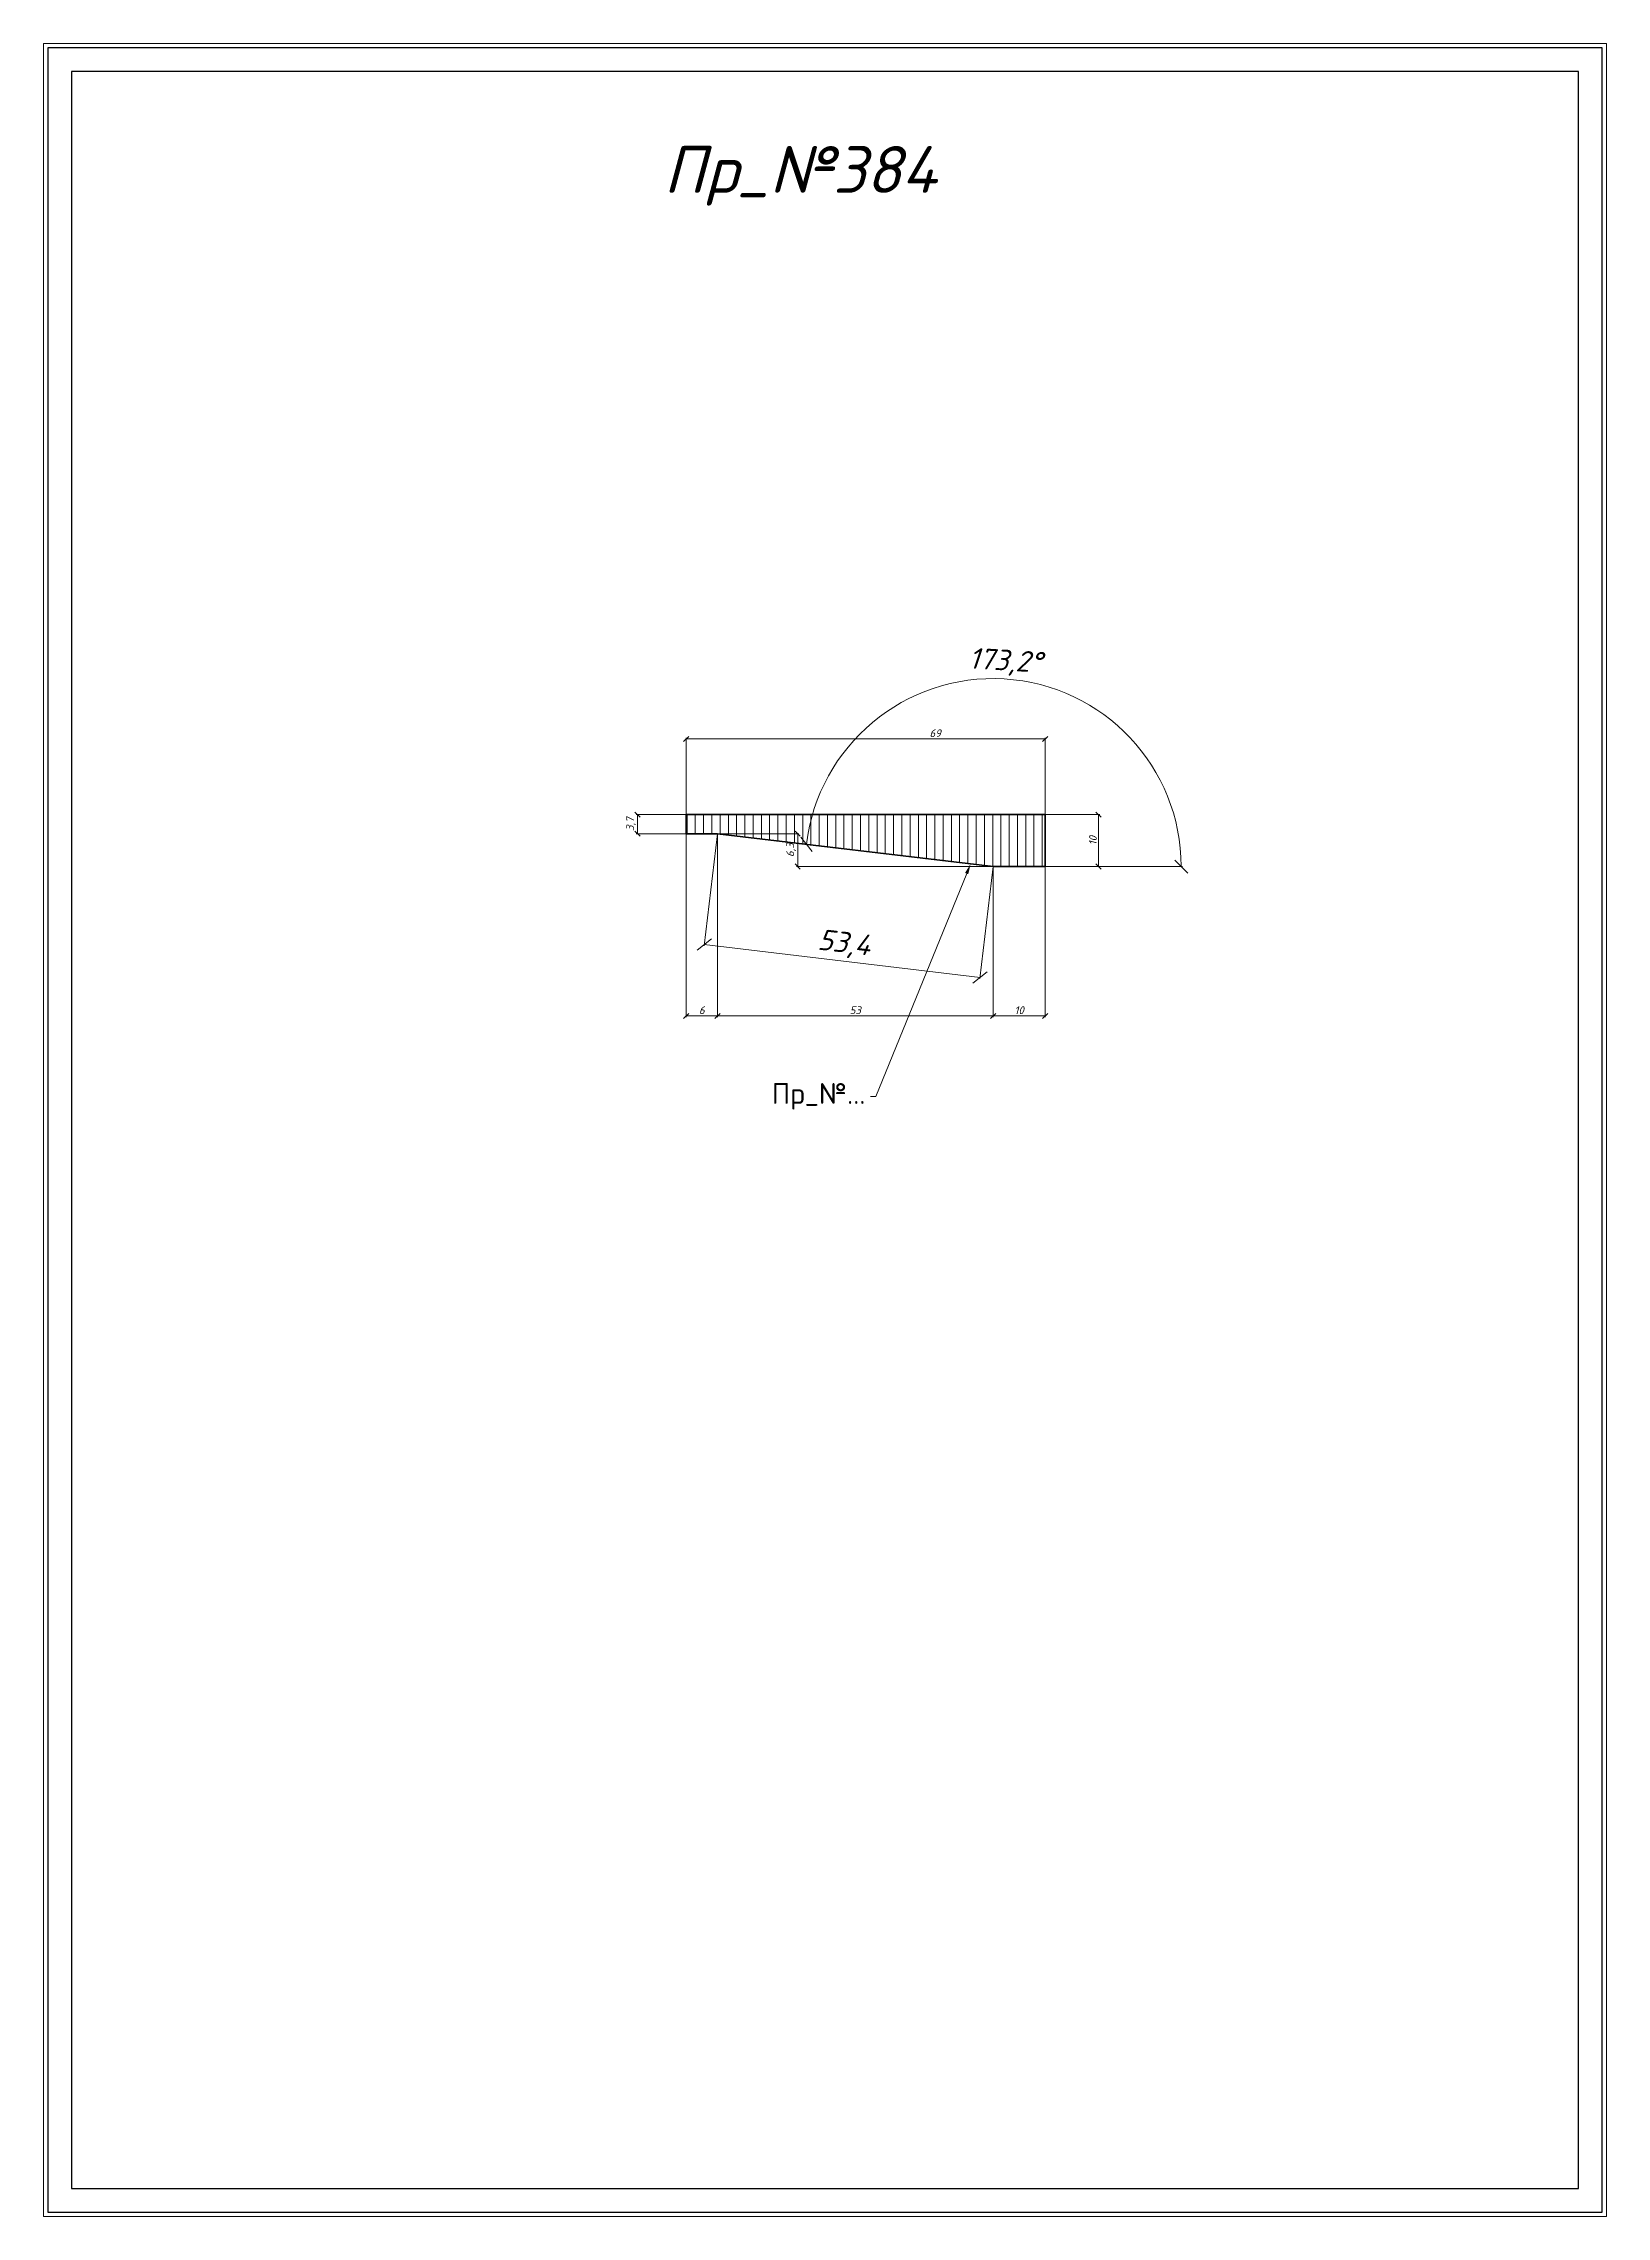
# Model space of a CAD drawing. Header units: millimetres. Extents: x 1588 to 1888, y -8060 to -7642.
import ezdxf
from ezdxf import colors
from ezdxf.entities.mleader import LeaderData, LeaderLine
from ezdxf.math import Vec2, Vec3

# ---------------------------------------------------------------- set-up
doc = ezdxf.new("R2010")
doc.units = ezdxf.units.MM
doc.layers.get('0').update_dxf_attribs({"lineweight": 13})
for name, color, linetype, lineweight in [('Пр_№384', 1, 'Continuous', 35), ('служебный слой НАДПИСИ', 7, 'Continuous', 13), ('служебный слой ПОЗИЦИИ', 7, 'Continuous', 13), ('служебный слой РАЗМЕРЫ', 7, 'Continuous', 9), ('служебный слой ШТАМП', 7, 'Continuous', 30), ('служебный слой ШТРИХОВКА', 7, 'Continuous', 5)]:
    doc.layers.add(name, color=color, linetype=linetype, lineweight=lineweight)
doc.styles.add('ЕСКД', font='isocpeur.ttf', dxfattribs={"oblique": 15})
doc.styles.add('ЕСКД штамп_текст', font='isocpeur.ttf')
doc.dimstyles.new('ЕСКД', dxfattribs={"dimtxt": 3.5, "dimasz": 2.5, "dimexe": 0.25, "dimexo": 0, "dimgap": 0.35, "dimtad": 1, "dimdec": 1, "dimzin": 9, "dimtxsty": 'ЕСКД', "dimblk": 'OBLIQUE', "dimcen": 0, "dimclrd": 256, "dimclre": 256, "dimclrt": 256, "dimadec": 1, "dimazin": 0, "dimtfac": 1, "dimtdec": 1, "dimtmove": 0, "dimatfit": 3, "dimldrblk": 'DOTSMALL', "dimfxl": 1, "dimlwd": -1, "dimlwe": -1, "dimarcsym": 0})

# ---------------------------------------------------------------- blocks, each defined once
blk = doc.blocks.new('_OBLIQUE')
at = {"color": 0, "linetype": 'ByBlock'}
blk.add_line((-0.5, -0.5), (0.5, 0.5), dxfattribs=at)
blk = doc.blocks.new('*D11')
at = {"layer": 'Defpoints', "color": 0, "transparency": 16777216}
for p in [(1789.45, -7769.86), (1717.16, -7794.09), (1770.16, -7800.41), (1770.16, -7800.41), (1780.16, -7800.41)]:
    blk.add_point(p, dxfattribs=at)
at = {"layer": 'служебный слой РАЗМЕРЫ', "transparency": 16777216}
blk.add_line((1780.16, -7800.41), (1806.54, -7800.41), dxfattribs=at)
blk.add_arc((1770.16, -7800.41), 36.13, 0, 173.2021, dxfattribs=at)
at = {"layer": 'служебный слой РАЗМЕРЫ', "transparency": 16777216, "xscale": 2.5, "yscale": 2.5, "zscale": 2.5}
for p, rotation in [((1734.29, -7796.14), 263.2021174997144), ((1806.29, -7800.41), 270.0000000000014)]:
    blk.add_blockref('_OBLIQUE', p, dxfattribs=dict(at, rotation=rotation))
at = {"layer": 'служебный слой РАЗМЕРЫ', "transparency": 16777216, "insert": (1772.49, -7761.2), "char_height": 4, "attachment_point": 5, "rotation": 356.6011, "style": 'ЕСКД'}
blk.add_mtext('173,2°', dxfattribs=at)
blk = doc.blocks.new('_DotSmall')
at = {"color": 0, "linetype": 'ByBlock', "lineweight": -3, "const_width": 0.5}
blk.add_lwpolyline([(-0.0625, 0, 1), (0.0625, 0, 1)], format="xyb", close=True, dxfattribs=at)
blk = doc.blocks.new('*D10')
at = {"layer": 'Defpoints', "color": 0, "transparency": 16777216}
for p in [(1711.16, -7775.89), (1711.16, -7790.43), (1780.16, -7790.43)]:
    blk.add_point(p, dxfattribs=at)
at = {"layer": 'служебный слой РАЗМЕРЫ', "transparency": 16777216}
for p, q in [((1711.16, -7790.43), (1711.16, -7775.64)), ((1780.16, -7775.89), (1711.16, -7775.89)), ((1780.16, -7790.43), (1780.16, -7775.64))]:
    blk.add_line(p, q, dxfattribs=at)
at = {"layer": 'служебный слой РАЗМЕРЫ', "transparency": 16777216, "rotation": 180}
blk.add_blockref('_OBLIQUE', (1711.16, -7775.89), dxfattribs=at)
at = {"layer": 'служебный слой РАЗМЕРЫ', "transparency": 16777216}
blk.add_blockref('_OBLIQUE', (1780.16, -7775.89), dxfattribs=at)
at = {"layer": 'служебный слой РАЗМЕРЫ', "transparency": 16777216, "insert": (1759.02, -7774.79), "char_height": 1.5, "attachment_point": 5, "style": 'ЕСКД'}
blk.add_mtext('69', dxfattribs=at)
blk = doc.blocks.new('*D9')
at = {"layer": 'Defpoints', "color": 0, "transparency": 16777216}
for p in [(1717.16, -7794.09), (1732.59, -7800.41), (1770.16, -7800.41)]:
    blk.add_point(p, dxfattribs=at)
at = {"layer": 'служебный слой РАЗМЕРЫ', "transparency": 16777216}
for p, q in [((1717.16, -7794.09), (1732.84, -7794.09)), ((1732.59, -7794.09), (1732.59, -7800.41)), ((1770.16, -7800.41), (1732.34, -7800.41))]:
    blk.add_line(p, q, dxfattribs=at)
for p, rotation in [((1732.59, -7794.09), 90), ((1732.59, -7800.41), 270)]:
    blk.add_blockref('_OBLIQUE', p, dxfattribs=dict(at, rotation=rotation))
at = {"layer": 'служебный слой РАЗМЕРЫ', "transparency": 16777216, "insert": (1731.34, -7797.25), "char_height": 1.5, "attachment_point": 5, "rotation": 90, "style": 'ЕСКД'}
blk.add_mtext('6,3', dxfattribs=at)
blk = doc.blocks.new('*D8')
at = {"layer": 'Defpoints', "color": 0, "transparency": 16777216}
for p in [(1701.81, -7790.43), (1711.16, -7790.43), (1711.16, -7794.09)]:
    blk.add_point(p, dxfattribs=at)
at = {"layer": 'служебный слой РАЗМЕРЫ', "transparency": 16777216}
for p, q in [((1711.16, -7790.43), (1701.56, -7790.43)), ((1701.81, -7794.09), (1701.81, -7790.43)), ((1711.16, -7794.09), (1701.56, -7794.09))]:
    blk.add_line(p, q, dxfattribs=at)
for p, rotation in [((1701.81, -7790.43), 90), ((1701.81, -7794.09), 270)]:
    blk.add_blockref('_OBLIQUE', p, dxfattribs=dict(at, rotation=rotation))
at = {"layer": 'служебный слой РАЗМЕРЫ', "transparency": 16777216, "insert": (1700.56, -7792.26), "char_height": 1.5, "attachment_point": 5, "rotation": 90, "style": 'ЕСКД'}
blk.add_mtext('3,7', dxfattribs=at)
blk = doc.blocks.new('*D7')
at = {"layer": 'Defpoints', "color": 0, "transparency": 16777216}
for p in [(1780.16, -7790.43), (1780.16, -7800.41), (1790.42, -7800.41)]:
    blk.add_point(p, dxfattribs=at)
at = {"layer": 'служебный слой РАЗМЕРЫ', "transparency": 16777216}
for p, q in [((1780.16, -7790.43), (1790.67, -7790.43)), ((1790.42, -7790.43), (1790.42, -7800.41)), ((1780.16, -7800.41), (1790.67, -7800.41))]:
    blk.add_line(p, q, dxfattribs=at)
for p, rotation in [((1790.42, -7790.43), 90), ((1790.42, -7800.41), 270)]:
    blk.add_blockref('_OBLIQUE', p, dxfattribs=dict(at, rotation=rotation))
at = {"layer": 'служебный слой РАЗМЕРЫ', "transparency": 16777216, "insert": (1789.32, -7795.42), "char_height": 1.5, "attachment_point": 5, "rotation": 90, "style": 'ЕСКД'}
blk.add_mtext('10', dxfattribs=at)
blk = doc.blocks.new('*D6')
at = {"layer": 'Defpoints', "color": 0, "transparency": 16777216}
for p in [(1717.16, -7794.09), (1770.16, -7800.41), (1767.63, -7821.7)]:
    blk.add_point(p, dxfattribs=at)
at = {"layer": 'служебный слой РАЗМЕРЫ', "transparency": 16777216}
for p, q in [((1717.16, -7794.09), (1714.6, -7815.63)), ((1770.16, -7800.41), (1767.6, -7821.95)), ((1714.63, -7815.38), (1767.63, -7821.7))]:
    blk.add_line(p, q, dxfattribs=at)
at = {"layer": 'служебный слой РАЗМЕРЫ', "transparency": 16777216, "xscale": 2.5, "yscale": 2.5, "zscale": 2.5}
for p, rotation in [((1714.63, -7815.38), 173.202117499704), ((1767.63, -7821.7), 353.202117499704)]:
    blk.add_blockref('_OBLIQUE', p, dxfattribs=dict(at, rotation=rotation))
at = {"layer": 'служебный слой РАЗМЕРЫ', "transparency": 16777216, "insert": (1741.5, -7815.41), "char_height": 4, "attachment_point": 5, "rotation": 353.2021, "style": 'ЕСКД'}
blk.add_mtext('53,4', dxfattribs=at)
blk = doc.blocks.new('*D5')
at = {"layer": 'Defpoints', "color": 0, "transparency": 16777216}
for p in [(1711.16, -7794.09), (1717.16, -7794.09), (1711.16, -7829.12)]:
    blk.add_point(p, dxfattribs=at)
at = {"layer": 'служебный слой РАЗМЕРЫ', "transparency": 16777216}
for p, q in [((1711.16, -7794.09), (1711.16, -7829.37)), ((1717.16, -7794.09), (1717.16, -7829.37)), ((1717.16, -7829.12), (1711.16, -7829.12))]:
    blk.add_line(p, q, dxfattribs=at)
at = {"layer": 'служебный слой РАЗМЕРЫ', "transparency": 16777216, "rotation": 180}
blk.add_blockref('_OBLIQUE', (1711.16, -7829.12), dxfattribs=at)
at = {"layer": 'служебный слой РАЗМЕРЫ', "transparency": 16777216}
blk.add_blockref('_OBLIQUE', (1717.16, -7829.12), dxfattribs=at)
at = {"layer": 'служебный слой РАЗМЕРЫ', "transparency": 16777216, "insert": (1714.16, -7828.02), "char_height": 1.5, "attachment_point": 5, "style": 'ЕСКД'}
blk.add_mtext('6', dxfattribs=at)
blk = doc.blocks.new('*D4')
at = {"layer": 'Defpoints', "color": 0, "transparency": 16777216}
for p in [(1717.16, -7794.09), (1770.16, -7800.41), (1717.16, -7829.12)]:
    blk.add_point(p, dxfattribs=at)
at = {"layer": 'служебный слой РАЗМЕРЫ', "transparency": 16777216}
for p, q in [((1717.16, -7794.09), (1717.16, -7829.37)), ((1770.16, -7800.41), (1770.16, -7829.37)), ((1770.16, -7829.12), (1717.16, -7829.12))]:
    blk.add_line(p, q, dxfattribs=at)
at = {"layer": 'служебный слой РАЗМЕРЫ', "transparency": 16777216, "rotation": 180}
blk.add_blockref('_OBLIQUE', (1717.16, -7829.12), dxfattribs=at)
at = {"layer": 'служебный слой РАЗМЕРЫ', "transparency": 16777216}
blk.add_blockref('_OBLIQUE', (1770.16, -7829.12), dxfattribs=at)
at = {"layer": 'служебный слой РАЗМЕРЫ', "transparency": 16777216, "insert": (1743.66, -7828.02), "char_height": 1.5, "attachment_point": 5, "style": 'ЕСКД'}
blk.add_mtext('53', dxfattribs=at)
blk = doc.blocks.new('*D3')
at = {"layer": 'Defpoints', "color": 0, "transparency": 16777216}
for p in [(1770.16, -7800.41), (1780.16, -7800.41), (1780.16, -7829.12)]:
    blk.add_point(p, dxfattribs=at)
at = {"layer": 'служебный слой РАЗМЕРЫ', "transparency": 16777216}
for p, q in [((1770.16, -7800.41), (1770.16, -7829.37)), ((1780.16, -7800.41), (1780.16, -7829.37)), ((1770.16, -7829.12), (1780.16, -7829.12))]:
    blk.add_line(p, q, dxfattribs=at)
at = {"layer": 'служебный слой РАЗМЕРЫ', "transparency": 16777216, "rotation": 180}
blk.add_blockref('_OBLIQUE', (1770.16, -7829.12), dxfattribs=at)
at = {"layer": 'служебный слой РАЗМЕРЫ', "transparency": 16777216}
blk.add_blockref('_OBLIQUE', (1780.16, -7829.12), dxfattribs=at)
at = {"layer": 'служебный слой РАЗМЕРЫ', "transparency": 16777216, "insert": (1775.16, -7828.02), "char_height": 1.5, "attachment_point": 5, "style": 'ЕСКД'}
blk.add_mtext('10', dxfattribs=at)

msp = doc.modelspace()

# ---------------------------------------------------------------- hatches: boundary and pattern name
at = {"layer": 'служебный слой ШТРИХОВКА', "ltscale": 5}
h = msp.add_hatch(dxfattribs=at)
h.set_pattern_fill('ANSI31', color=256, scale=0.5, angle=45, style=0)
h.set_pattern_definition([(90, (0, -1120.6904), (-1.5875, 3e-16), [])])
h.paths.add_polyline_path([(1780.16, -7800.41), (1780.16, -7790.43), (1711.16, -7790.43), (1711.16, -7794.09), (1717.16, -7794.09), (1770.16, -7800.41), (1778.16, -7800.41)])

# ---------------------------------------------------------------- linework, layer by layer
at = {"layer": 'Пр_№384'}
msp.add_lwpolyline([(1778.16, -7800.41), (1770.16, -7800.41), (1717.16, -7794.09), (1711.16, -7794.09), (1711.16, -7794.09), (1711.16, -7794.09), (1711.16, -7790.43), (1711.16, -7790.43), (1711.16, -7790.43), (1711.16, -7790.43), (1780.16, -7790.43), (1780.16, -7800.41)], close=True, dxfattribs=at)
at = {"layer": 'служебный слой ШТАМП', "color": 6, "lineweight": 5, "ltscale": 100}
msp.add_lwpolyline([(1888.04, -7642.22), (1587.63, -7642.22), (1587.63, -8059.85), (1888.04, -8059.85)], close=True, dxfattribs=at)
at = {"layer": 'служебный слой ШТАМП', "color": 7, "ltscale": 100}
for points in [[(1887.18, -7643.08), (1588.5, -7643.08), (1588.5, -8058.99), (1887.18, -8058.99)], [(1882.65, -7647.61), (1593.03, -7647.61), (1593.03, -8054.46), (1882.65, -8054.46)]]:
    msp.add_lwpolyline(points, close=True, dxfattribs=at)

# ---------------------------------------------------------------- texts
at = {"layer": 'служебный слой НАДПИСИ', "style": 'ЕСКД', "oblique": 15}
msp.add_text('Пр_№384', height=9, dxfattribs=at).set_placement((1706.81, -7670.94))

# ---------------------------------------------------------------- dimensions: what is measured, and where the dimension line sits
at = {"layer": 'служебный слой РАЗМЕРЫ'}
dim = msp.add_angular_dim_2l(base=(1789.45, -7769.86), line1=((1770.16, -7800.41), (1717.16, -7794.09)), line2=((1780.16, -7800.41), (1770.16, -7800.41)), dimstyle='ЕСКД', override={"dimtxt": 4, "dimasz": 2.5, "dimgap": 0.75, "dimblk1": 'OBLIQUE', "dimblk2": 'OBLIQUE', "dimsah": 1}, dxfattribs=at)
dim.commit()
dim.dimension.update_dxf_attribs({"geometry": '*D11', "text_midpoint": (1772.49, -7761.2)})
dim = msp.add_linear_dim(base=(1711.16, -7775.89), p1=(1780.16, -7790.43), p2=(1711.16, -7790.43), dimstyle='ЕСКД', override={"dimtxt": 1.5, "dimasz": 1}, dxfattribs=at)
dim.commit()
dim.dimension.update_dxf_attribs({"geometry": '*D10', "text_midpoint": (1759.02, -7775.89), "dimtype": 128})
for base, p1, p2, angle, picture, middle in [((1701.81, -7790.43), (1711.16, -7794.09), (1711.16, -7790.43), 90, '*D8', (1700.56, -7792.26)), ((1790.42, -7800.41), (1780.16, -7790.43), (1780.16, -7800.41), 90, '*D7', (1789.32, -7795.42)), ((1711.16, -7829.12), (1717.16, -7794.09), (1711.16, -7794.09), 180, '*D5', (1714.16, -7828.02)), ((1717.16, -7829.12), (1770.16, -7800.41), (1717.16, -7794.09), 180, '*D4', (1743.66, -7828.02)), ((1732.59, -7800.41), (1717.16, -7794.09), (1770.16, -7800.41), 90, '*D9', (1731.34, -7797.25)), ((1780.16, -7829.12), (1770.16, -7800.41), (1780.16, -7800.41), 180, '*D3', (1775.16, -7828.02))]:
    dim = msp.add_linear_dim(base=base, p1=p1, p2=p2, angle=angle, dimstyle='ЕСКД', override={"dimtxt": 1.5, "dimasz": 1}, dxfattribs=at)
    dim.commit()
    dim.dimension.update_dxf_attribs({"geometry": picture, "text_midpoint": middle})
dim = msp.add_aligned_dim(p1=(1717.16, -7794.09), p2=(1770.16, -7800.41), distance=-21.44, dimstyle='ЕСКД', override={"dimtxt": 4, "dimasz": 2.5, "dimgap": 0.75, "dimblk1": 'OBLIQUE', "dimblk2": 'OBLIQUE', "dimsah": 1}, dxfattribs=at)
dim.commit()
dim.dimension.update_dxf_attribs({"geometry": '*D6', "text_midpoint": (1741.5, -7815.41)})

# ---------------------------------------------------------------- leaders
at = {"layer": 'служебный слой ПОЗИЦИИ'}
ml = msp.add_multileader_mtext('Standard', dxfattribs=at)
ml.set_content('Пр_№...', color=256, style='ЕСКД штамп_текст')
ml.set_leader_properties(color=256, linetype='ByLayer', lineweight=-1)
ml.build(insert=Vec2(0, 0))
ml.multileader.update_dxf_attribs({"dogleg_length": 1, "arrow_head_size": 2})
ctx = ml.context
ctx.base_point, ctx.arrow_head_size, ctx.landing_gap_size, ctx.plane_origin = Vec3(1727.41, -7844.62), 2, 1, Vec3(1202.78, -7438.99)
ctx.text_align_type = 2
notes = []
notes.append((ctx, [(1, (1, 1, 0), (1747.61, -7844.62), (-1, 0), 1, [(0, [(1765.82, -7799.89)], 0, [])])]))
ctx.mtext.insert, ctx.mtext.alignment, ctx.mtext.flow_direction = Vec3(1745.61, -7842.02), 3, 5
for ctx, leaders in notes:
    for number, flags, end, landing, length, lines in leaders:
        leader = LeaderData()
        leader.index, (leader.has_last_leader_line, leader.has_dogleg_vector, leader.attachment_direction) = number, flags
        leader.last_leader_point, leader.dogleg_vector, leader.dogleg_length = Vec3(end), Vec3(landing), length
        for number, points, colour, breaks in lines:
            line = LeaderLine()
            line.index, line.vertices, line.color, line.breaks = number, Vec3.list(points), colors.encode_raw_color(colour), breaks
            leader.lines.append(line)
        ctx.leaders.append(leader)

doc.saveas('drawing.dxf')
